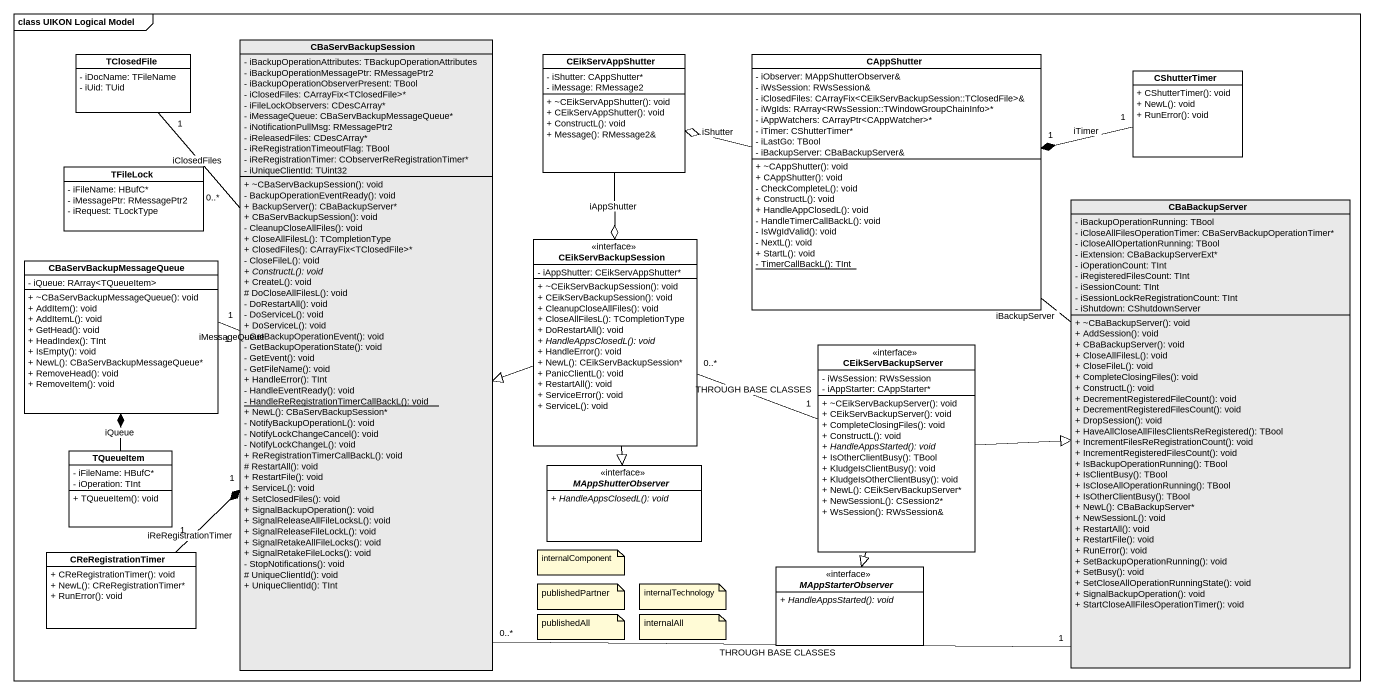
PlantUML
@startuml
mainframe class UIKON Logical Model
hide circle
hide empty members
skinparam classAttributeIconSize 0
class CBaServBackupSession #E9E9E9 {
  - iBackupOperationAttributes: TBackupOperationAttributes
  - iBackupOperationMessagePtr: RMessagePtr2
  - iBackupOperationObserverPresent: TBool
  - iClosedFiles: CArrayFix<TClosedFile>*
  - iFileLockObservers: CDesCArray*
  - iMessageQueue: CBaServBackupMessageQueue*
  - iNotificationPullMsg: RMessagePtr2
  - iReleasedFiles: CDesCArray*
  - iReRegistrationTimeoutFlag: TBool
  - iReRegistrationTimer: CObserverReRegistrationTimer*
  - iUniqueClientId: TUint32
  + ~CBaServBackupSession(): void
  - BackupOperationEventReady(): void
  + BackupServer(): CBaBackupServer*
  + CBaServBackupSession(): void
  - CleanupCloseAllFiles(): void
  + CloseAllFilesL(): TCompletionType
  + ClosedFiles(): CArrayFix<TClosedFile>*
  - CloseFileL(): void
  {abstract} + ConstructL(): void
  + CreateL(): void
  # DoCloseAllFilesL(): void
  - DoRestartAll(): void
  - DoServiceL(): void
  + DoServiceL(): void
  - GetBackupOperationEvent(): void
  - GetBackupOperationState(): void
  - GetEvent(): void
  - GetFileName(): void
  + HandleError(): TInt
  - HandleEventReady(): void
  {static} - HandleReRegistrationTimerCallBackL(): void
  + NewL(): CBaServBackupSession*
  - NotifyBackupOperationL(): void
  - NotifyLockChangeCancel(): void
  - NotifyLockChangeL(): void
  + ReRegistrationTimerCallBackL(): void
  # RestartAll(): void
  + RestartFile(): void
  + ServiceL(): void
  + SetClosedFiles(): void
  + SignalBackupOperation(): void
  + SignalReleaseAllFileLocksL(): void
  + SignalReleaseFileLockL(): void
  + SignalRetakeAllFileLocks(): void
  + SignalRetakeFileLocks(): void
  - StopNotifications(): void
  # UniqueClientId(): void
  + UniqueClientId(): TInt
}
class TClosedFile #FFFFFF {
  - iDocName: TFileName
  - iUid: TUid
}
class CEikServAppShutter #FFFFFF {
  - iShutter: CAppShutter*
  - iMessage: RMessage2
  + ~CEikServAppShutter(): void
  + CEikServAppShutter(): void
  + ConstructL(): void
  + Message(): RMessage2&
}
class CAppShutter #FFFFFF {
  - iObserver: MAppShutterObserver&
  - iWsSession: RWsSession&
  - iClosedFiles: CArrayFix<CEikServBackupSession::TClosedFile>&
  - iWgIds: RArray<RWsSession::TWindowGroupChainInfo>*
  - iAppWatchers: CArrayPtr<CAppWatcher>*
  - iTimer: CShutterTimer*
  - iLastGo: TBool
  - iBackupServer: CBaBackupServer&
  + ~CAppShutter(): void
  + CAppShutter(): void
  - CheckCompleteL(): void
  + ConstructL(): void
  + HandleAppClosedL(): void
  - HandleTimerCallBackL(): void
  - IsWgIdValid(): void
  - NextL(): void
  + StartL(): void
  {static} - TimerCallBackL(): TInt
}
class CShutterTimer #FFFFFF {
  + CShutterTimer(): void
  + NewL(): void
  + RunError(): void
}
class TFileLock #FFFFFF {
  - iFileName: HBufC*
  - iMessagePtr: RMessagePtr2
  - iRequest: TLockType
}
class CBaBackupServer #E9E9E9 {
  - iBackupOperationRunning: TBool
  - iCloseAllFilesOperationTimer: CBaServBackupOperationTimer*
  - iCloseAllOpertationRunning: TBool
  - iExtension: CBaBackupServerExt*
  - iOperationCount: TInt
  - iRegisteredFilesCount: TInt
  - iSessionCount: TInt
  - iSessionLockReRegistrationCount: TInt
  - iShutdown: CShutdownServer
  + ~CBaBackupServer(): void
  + AddSession(): void
  + CBaBackupServer(): void
  + CloseAllFilesL(): void
  + CloseFileL(): void
  + CompleteClosingFiles(): void
  + ConstructL(): void
  + DecrementRegisteredFileCount(): void
  + DecrementRegisteredFilesCount(): void
  + DropSession(): void
  + HaveAllCloseAllFilesClientsReRegistered(): TBool
  + IncrementFilesReRegistrationCount(): void
  + IncrementRegisteredFilesCount(): void
  + IsBackupOperationRunning(): TBool
  + IsClientBusy(): TBool
  + IsCloseAllOperationRunning(): TBool
  + IsOtherClientBusy(): TBool
  + NewL(): CBaBackupServer*
  + NewSessionL(): void
  + RestartAll(): void
  + RestartFile(): void
  + RunError(): void
  + SetBackupOperationRunning(): void
  + SetBusy(): void
  + SetCloseAllOperationRunningState(): void
  + SignalBackupOperation(): void
  + StartCloseAllFilesOperationTimer(): void
}
class CBaServBackupMessageQueue #FFFFFF {
  - iQueue: RArray<TQueueItem>
  + ~CBaServBackupMessageQueue(): void
  + AddItem(): void
  + AddItemL(): void
  + GetHead(): void
  + HeadIndex(): TInt
  + IsEmpty(): void
  + NewL(): CBaServBackupMessageQueue*
  + RemoveHead(): void
  + RemoveItem(): void
}
class CEikServBackupSession <<interface>> #FFFFFF {
  - iAppShutter: CEikServAppShutter*
  + ~CEikServBackupSession(): void
  + CEikServBackupSession(): void
  + CleanupCloseAllFiles(): void
  + CloseAllFilesL(): TCompletionType
  + DoRestartAll(): void
  {abstract} + HandleAppsClosedL(): void
  + HandleError(): void
  + NewL(): CEikServBackupSession*
  + PanicClientL(): void
  + RestartAll(): void
  + ServiceError(): void
  + ServiceL(): void
}
class CEikServBackupServer <<interface>> #FFFFFF {
  - iWsSession: RWsSession
  - iAppStarter: CAppStarter*
  + ~CEikServBackupServer(): void
  + CEikServBackupServer(): void
  + CompleteClosingFiles(): void
  + ConstructL(): void
  {abstract} + HandleAppsStarted(): void
  + IsOtherClientBusy(): TBool
  + KludgeIsClientBusy(): void
  + KludgeIsOtherClientBusy(): void
  + NewL(): CEikServBackupServer*
  + NewSessionL(): CSession2*
  + WsSession(): RWsSession&
}
class TQueueItem #FFFFFF {
  - iFileName: HBufC*
  - iOperation: TInt
  + TQueueItem(): void
}
interface MAppShutterObserver <<interface>> #FFFFFF {
  {abstract} + HandleAppsClosedL(): void
}
class CReRegistrationTimer #FFFFFF {
  + CReRegistrationTimer(): void
  + NewL(): CReRegistrationTimer*
  + RunError(): void
}
interface MAppStarterObserver <<interface>> #FFFFFF {
  {abstract} + HandleAppsStarted(): void
}
CBaServBackupSession "0..*" -right- "1" CBaBackupServer : THROUGH BASE CLASSES
CBaServBackupSession "1" -left- "1" CBaServBackupMessageQueue : iMessageQueue
TClosedFile "1" -- "0..*" CBaServBackupSession : iClosedFiles
CEikServAppShutter --o CEikServBackupSession : iAppShutter
CAppShutter -left-o CEikServAppShutter : iShutter
CAppShutter "1" *-right- "1" CShutterTimer : iTimer
CAppShutter -- CBaBackupServer : iBackupServer
CEikServBackupSession -left-|> CBaServBackupSession
CEikServBackupSession "0..*" -right- "1" CEikServBackupServer : THROUGH BASE CLASSES
CEikServBackupSession --|> MAppShutterObserver
CEikServBackupServer -right-|> CBaBackupServer
CEikServBackupServer --|> MAppStarterObserver
TQueueItem -up-* CBaServBackupMessageQueue : iQueue
CReRegistrationTimer "1" -up-* "1" CBaServBackupSession : iReRegistrationTimer
note as N1
  publishedPartner
end note
note as N2
  internalComponent
end note
note as N3
  internalTechnology
end note
note as N4
  publishedAll
end note
note as N5
  internalAll
end note
@enduml
